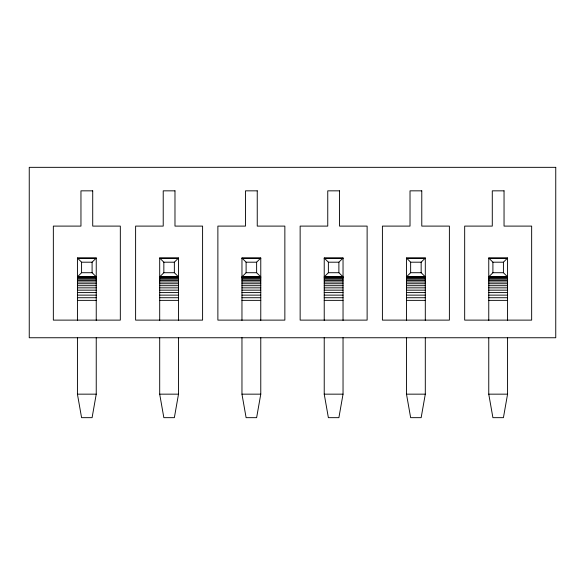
<?xml version="1.0" encoding="UTF-8"?>
<svg xmlns="http://www.w3.org/2000/svg" width="585" height="585" viewBox="0 0 585 585"><rect width="100%" height="100%" fill="white"/><g stroke="black" fill="none" stroke-linecap="round" stroke-linejoin="round"><path stroke-width="0.88" d="M96.24 337.699L96.24 394.158L92.094 417.661L81.578 417.661L77.432 394.158L77.432 337.699M178.505 337.75L178.505 394.158L174.359 417.661L163.844 417.661L159.698 394.158L159.698 337.699M260.771 337.699L260.771 394.158L256.625 417.661L246.109 417.661L241.963 394.158L241.963 337.699M343.037 337.75L343.037 394.158L338.89 417.661L328.375 417.661L324.229 394.158L324.229 337.699M425.302 337.699L425.302 394.158L421.156 417.661L410.641 417.661L406.495 394.158L406.495 337.75M507.568 337.699L507.568 394.158L503.422 417.661L492.906 417.661L488.76 394.158L488.76 337.699M92.094 272.712L81.578 272.712L77.432 276.859L96.24 276.859L92.094 272.712L92.094 262.197L96.24 258.051L77.432 258.051L77.432 320.397M163.844 272.712L159.698 276.859L178.505 276.859L174.359 272.712L163.844 272.712L163.844 262.197L159.698 258.051L178.505 258.051L178.505 320.419M174.359 272.712L174.359 262.197L178.505 258.051M256.625 272.712L246.109 272.712L241.963 276.859L260.771 276.859L256.625 272.712L256.625 262.197L260.771 258.051L241.963 258.051L241.963 320.397M328.375 272.712L324.229 276.859L343.037 276.859L338.89 272.712L328.375 272.712L328.375 262.197L324.229 258.051L343.037 258.051L343.037 320.419M328.375 262.197L338.89 262.197L343.037 258.051M421.156 272.712L410.641 272.712L406.495 276.859L425.302 276.859L421.156 272.712L421.156 262.197L425.302 258.051L406.495 258.051L406.495 320.419M492.906 272.712L488.76 276.859L507.568 276.859L503.422 272.712L492.906 272.712L492.906 262.197L488.76 258.051L488.76 320.397M492.906 262.197L503.422 262.197L507.568 258.051L507.568 320.397M488.76 258.051L507.568 258.051M77.432 258.182L96.24 258.182M159.698 258.182L178.505 258.182M241.963 258.182L260.771 258.182M324.229 258.182L343.037 258.182M406.495 258.182L425.302 258.182M488.76 258.182L507.568 258.182M77.432 258.051L81.578 262.197L92.094 262.197M163.844 262.197L174.359 262.197M241.963 258.051L246.109 262.197L256.625 262.197M406.495 258.051L410.641 262.197L421.156 262.197M77.432 277.005L96.24 277.005M159.698 277.005L178.505 277.005M241.963 277.005L260.771 277.005M324.229 277.005L343.037 277.005M406.495 277.005L425.302 277.005M488.76 277.005L507.568 277.005M77.432 277.444L96.24 277.444M159.698 277.444L178.505 277.444M241.963 277.444L260.771 277.444M324.229 277.444L343.037 277.444M406.495 277.444L425.302 277.444M488.76 277.444L507.568 277.444M77.432 278.175L96.24 278.175M159.698 278.175L178.505 278.175M241.963 278.175L260.771 278.175M324.229 278.175L343.037 278.175M406.495 278.175L425.302 278.175M488.76 278.175L507.568 278.175M77.432 279.184L96.24 279.184M159.698 279.184L178.505 279.184M241.963 279.184L260.771 279.184M324.229 279.184L343.037 279.184M406.495 279.184L425.302 279.184M488.76 279.184L507.568 279.184M77.432 280.456L96.24 280.456M159.698 280.456L178.505 280.456M241.963 280.456L260.771 280.456M324.229 280.456L343.037 280.456M406.495 280.456L425.302 280.456M488.76 280.456L507.568 280.456M77.432 281.985L96.24 281.985M159.698 281.985L178.505 281.985M241.963 281.985L260.771 281.985M324.229 281.985L343.037 281.985M406.495 281.985L425.302 281.985M488.76 281.985L507.568 281.985M77.432 283.74L96.24 283.74M159.698 283.74L178.505 283.74M241.963 283.74L260.771 283.74M324.229 283.74L343.037 283.74M406.495 283.74L425.302 283.74M488.76 283.74L507.568 283.74M77.432 285.707L96.24 285.707M159.698 285.707L178.505 285.707M241.963 285.707L260.771 285.707M324.229 285.707L343.037 285.707M406.495 285.707L425.302 285.707M488.76 285.707L507.568 285.707M77.432 287.857L96.24 287.857M159.698 287.857L178.505 287.857M241.963 287.857L260.771 287.857M324.229 287.857L343.037 287.857M406.495 287.857L425.302 287.857M488.76 287.857L507.568 287.857M77.432 290.16L96.24 290.16M159.698 290.16L178.505 290.16M241.963 290.16L260.771 290.16M324.229 290.16L343.037 290.16M406.495 290.16L425.302 290.16M488.76 290.16L507.568 290.16M77.432 292.595L96.24 292.595M159.698 292.595L178.505 292.595M241.963 292.595L260.771 292.595M324.229 292.595L343.037 292.595M406.495 292.595L425.302 292.595M488.76 292.595L507.568 292.595M77.432 295.132L96.24 295.132M159.698 295.132L178.505 295.132M241.963 295.132L260.771 295.132M324.229 295.132L343.037 295.132M406.495 295.132L425.302 295.132M488.76 295.132L507.568 295.132M77.432 297.728L96.24 297.728M159.698 297.728L178.505 297.728M241.963 297.728L260.771 297.728M324.229 297.728L343.037 297.728M406.495 297.728L425.302 297.728M488.76 297.728L507.568 297.728M77.432 300.361L96.24 300.361M159.698 300.361L178.505 300.361M241.963 300.361L260.771 300.361M324.229 300.361L343.037 300.361M406.495 300.361L425.302 300.361M488.76 300.361L507.568 300.361M77.432 394.158L96.24 394.158M159.698 394.158L178.505 394.158M241.963 394.158L260.771 394.158M324.229 394.158L343.037 394.158M406.495 394.158L425.302 394.158M488.76 394.158L507.568 394.158M503.422 262.197L503.422 272.712M425.302 258.051L425.302 320.397M410.641 262.197L410.641 272.712M338.89 262.197L338.89 272.712M324.229 258.051L324.229 320.397M260.771 258.051L260.771 320.397M246.109 262.197L246.109 272.712M159.698 258.051L159.698 320.397M96.24 258.051L96.24 320.397M81.578 262.197L81.578 272.712M555.75 167.339L29.25 167.339L29.25 337.75L555.75 337.75L555.75 167.339M92.715 190.842L80.957 190.842L80.957 226.102L53.345 226.102L53.345 320.119L120.327 320.119L120.327 226.102L92.715 226.102L92.715 190.842M174.981 190.842L163.222 190.842L163.222 226.102L135.61 226.102L135.61 320.119L202.593 320.119L202.593 226.102L174.981 226.102L174.981 190.842M257.246 190.842L245.488 190.842L245.488 226.102L217.876 226.102L217.876 320.119L284.858 320.119L284.858 226.102L257.246 226.102L257.246 190.842M339.512 190.842L327.754 190.842L327.754 226.102L300.142 226.102L300.142 320.119L367.124 320.119L367.124 226.102L339.512 226.102L339.512 190.842M421.778 190.842L410.019 190.842L410.019 226.102L382.407 226.102L382.407 320.119L449.39 320.119L449.39 226.102L421.778 226.102L421.778 190.842M504.043 190.842L492.285 190.842L492.285 226.102L464.673 226.102L464.673 320.119L531.655 320.119L531.655 226.102L504.043 226.102L504.043 190.842"/></g></svg>
